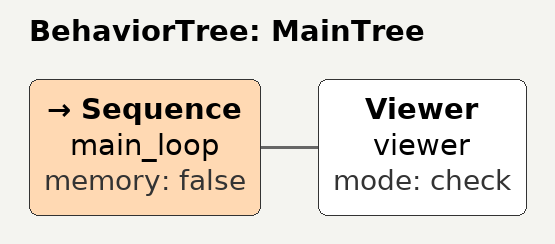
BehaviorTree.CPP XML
<!-- Behavior tree that looks for objects by using a queue of locations. -->
<!--All moves use GoToPose. -->
<root BTCPP_format="4">
    <BehaviorTree ID="MainTree">
    <Sequence name="main_loop" memory="false">
        <Viewer name="viewer" mode="check"/>
    </Sequence>
    </BehaviorTree>
</root>
